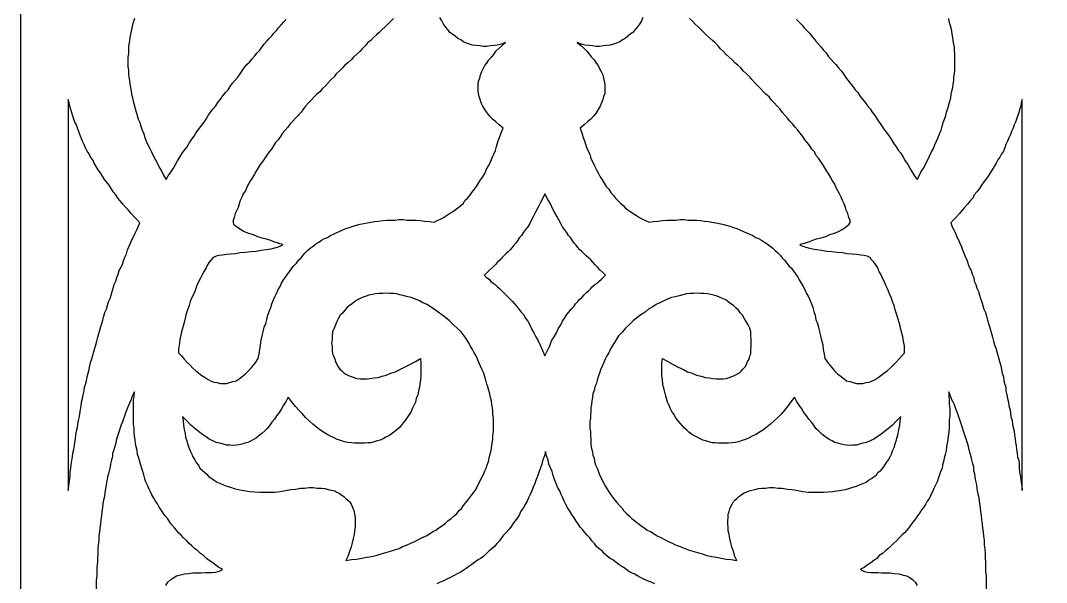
# Model space of a CAD drawing. Extents: x -535 to 535, y -535 to 535.
# Drawn here: x -440 to -332.5, y 1.8 to 60.7 of the extents above; entities that cross this region are included whole.
import ezdxf

# ---------------------------------------------------------------- set-up
doc = ezdxf.new("R2010")
doc.units = 0
doc.layers.add('LAYER_1', color=18, linetype='CONTINUOUS')
doc.layers.add('LAYER_2', color=150, linetype='CONTINUOUS')

msp = doc.modelspace()

# ---------------------------------------------------------------- linework, layer by layer
at = {"layer": 'LAYER_1'}
for points in [[(-428.05, 60.89), (-428.15, 60.55), (-428.26, 60.21), (-428.32, 59.91), (-428.42, 59.57), (-428.48, 59.23), (-428.53, 58.89), (-428.58, 58.54), (-428.64, 58.2), (-428.69, 57.86), (-428.69, 57.17), (-428.74, 56.83), (-428.74, 55.8), (-428.69, 55.46), (-428.69, 55.07), (-428.64, 54.73), (-428.58, 54.38), (-428.53, 53.99), (-428.48, 53.65), (-428.42, 53.26), (-428.37, 52.96), (-428.26, 52.57), (-428.21, 52.23), (-428.1, 51.84), (-427.99, 51.45), (-427.89, 51.05), (-427.78, 50.71), (-427.67, 50.32), (-427.51, 49.98), (-427.41, 49.59), (-427.25, 49.19), (-427.09, 48.8), (-426.98, 48.41), (-426.82, 48.02), (-426.66, 47.63), (-426.44, 47.24), (-426.28, 46.89), (-426.07, 46.45), (-425.86, 46.06), (-425.64, 45.67), (-425.43, 45.23), (-425.21, 44.84), (-425, 44.4), (-424.73, 44.01), (-424.52, 44.4), (-424.25, 44.79), (-423.98, 45.18), (-423.77, 45.57), (-423.56, 45.96), (-423.29, 46.36), (-423.07, 46.75), (-422.81, 47.09), (-422.54, 47.43), (-422.33, 47.82), (-422.06, 48.22), (-421.79, 48.56), (-421.58, 48.95), (-421.31, 49.29), (-421.04, 49.68), (-420.77, 50.03), (-420.56, 50.32), (-420.35, 50.71), (-420.08, 51.05), (-419.81, 51.4), (-419.54, 51.74), (-419.33, 52.08), (-419.06, 52.42), (-418.8, 52.77), (-418.53, 53.11), (-418.26, 53.4), (-418.05, 53.75), (-417.78, 54.09), (-417.51, 54.43), (-417.24, 54.73), (-416.98, 55.07), (-416.76, 55.41), (-416.55, 55.7), (-416.28, 56.05), (-416.01, 56.29), (-415.75, 56.63), (-415.48, 56.93), (-415.21, 57.27), (-414.94, 57.56), (-414.73, 57.86), (-414.46, 58.2), (-414.2, 58.49), (-413.93, 58.79), (-413.66, 59.08), (-413.45, 59.33), (-413.18, 59.62), (-412.97, 59.91), (-412.7, 60.21), (-412.43, 60.5), (-412.16, 60.79)], [(-400.93, 60.89), (-401.2, 60.6), (-401.52, 60.3), (-401.79, 60.01), (-402.11, 59.72), (-402.43, 59.42), (-402.7, 59.18), (-403.02, 58.89), (-403.29, 58.59), (-403.61, 58.35), (-403.87, 58.05), (-404.19, 57.71), (-404.46, 57.42), (-404.78, 57.12), (-405.1, 56.83), (-405.37, 56.54), (-405.69, 56.24), (-406.01, 56), (-406.28, 55.7), (-406.6, 55.36), (-406.92, 55.07), (-407.14, 54.77), (-407.46, 54.48), (-407.78, 54.14), (-408.05, 53.84), (-408.37, 53.55), (-408.63, 53.21), (-408.95, 52.96), (-409.22, 52.67), (-409.54, 52.33), (-409.81, 52.03), (-410.13, 51.69), (-410.34, 51.4), (-410.61, 51.05), (-410.88, 50.76), (-411.2, 50.42), (-411.47, 50.12), (-411.74, 49.83), (-412, 49.49), (-412.27, 49.19), (-412.54, 48.85), (-412.75, 48.51), (-413.02, 48.17), (-413.29, 47.87), (-413.5, 47.53), (-413.71, 47.19), (-413.93, 46.89), (-414.2, 46.55), (-414.41, 46.26), (-414.62, 45.92), (-414.89, 45.57), (-415.1, 45.23), (-415.32, 44.89), (-415.48, 44.55), (-415.69, 44.2), (-415.91, 43.91), (-416.07, 43.57), (-416.28, 43.22), (-416.44, 42.83), (-416.66, 42.49), (-416.82, 42.15), (-416.98, 41.8), (-417.08, 41.46), (-417.19, 41.07), (-417.35, 40.78), (-417.51, 40.43), (-417.62, 40.04), (-417.73, 39.7), (-417.73, 39.5), (-417.67, 39.31), (-417.46, 39.16), (-417.19, 38.97), (-416.92, 38.77), (-416.55, 38.57), (-416.12, 38.38), (-415.64, 38.23), (-415.16, 38.04), (-414.73, 37.89), (-414.25, 37.79), (-413.82, 37.64), (-413.5, 37.5), (-413.13, 37.4), (-412.86, 37.3), (-412.64, 37.25), (-412.54, 37.16), (-412.54, 37.11), (-412.75, 37.01), (-413.02, 36.91), (-413.39, 36.81), (-413.77, 36.71), (-414.25, 36.62), (-414.78, 36.57), (-415.32, 36.47), (-415.85, 36.42), (-416.44, 36.37), (-416.98, 36.32), (-417.46, 36.23), (-417.99, 36.18), (-418.42, 36.13), (-418.85, 36.08), (-419.22, 36.03), (-419.49, 35.98), (-419.7, 35.88), (-419.81, 35.83), (-420.03, 35.59), (-420.24, 35.34), (-420.4, 35.05), (-420.56, 34.76), (-420.77, 34.41), (-420.93, 34.07), (-421.15, 33.68), (-421.36, 33.29), (-421.52, 32.9), (-421.68, 32.46), (-421.84, 32.02), (-422.06, 31.63), (-422.22, 31.23), (-422.33, 30.79), (-422.49, 30.35), (-422.65, 29.91), (-422.75, 29.47), (-422.86, 29.03), (-422.97, 28.64), (-423.07, 28.3), (-423.18, 27.91), (-423.23, 27.56), (-423.29, 27.22), (-423.34, 26.88), (-423.39, 26.58), (-423.45, 26.29), (-423.45, 25.85), (-423.13, 25.51), (-422.86, 25.16), (-422.54, 24.82), (-422.22, 24.53), (-421.95, 24.23), (-421.63, 23.94), (-421.31, 23.7), (-420.99, 23.45), (-420.67, 23.26), (-420.35, 23.06), (-420.08, 22.91), (-419.76, 22.77), (-419.44, 22.72), (-419.06, 22.62), (-418.74, 22.62), (-418.42, 22.62), (-418.1, 22.72), (-417.73, 22.82), (-417.4, 22.91), (-417.08, 23.11), (-416.76, 23.35), (-416.44, 23.65), (-416.12, 23.94), (-415.75, 24.33), (-415.43, 24.77), (-415.1, 25.26), (-415, 25.7), (-414.94, 26.19), (-414.84, 26.68), (-414.78, 27.17), (-414.68, 27.61), (-414.57, 28.05), (-414.46, 28.54), (-414.3, 28.93), (-414.2, 29.32), (-414.09, 29.77), (-413.93, 30.16), (-413.77, 30.6), (-413.66, 30.99), (-413.5, 31.38), (-413.34, 31.72), (-413.18, 32.07), (-413.02, 32.46), (-412.81, 32.8), (-412.64, 33.14), (-412.43, 33.48), (-412.22, 33.78), (-412, 34.12), (-411.79, 34.41), (-411.58, 34.71), (-411.36, 34.95), (-411.09, 35.25), (-410.88, 35.54), (-410.61, 35.79), (-410.4, 36.08), (-410.18, 36.32), (-409.92, 36.57), (-409.65, 36.81), (-409.33, 37.01), (-409.06, 37.25), (-408.74, 37.45), (-408.47, 37.64), (-408.15, 37.84), (-407.83, 37.94), (-407.51, 38.13), (-407.19, 38.28), (-406.92, 38.43), (-406.6, 38.57), (-406.23, 38.72), (-405.91, 38.87), (-405.53, 38.97), (-405.16, 39.11), (-404.78, 39.21), (-404.41, 39.31), (-404.03, 39.41), (-403.66, 39.46), (-403.29, 39.55), (-402.91, 39.6), (-402.48, 39.65), (-402.05, 39.7), (-401.63, 39.75), (-401.2, 39.75), (-400.77, 39.75), (-400.34, 39.8), (-399.92, 39.8), (-399.49, 39.75), (-399.01, 39.75), (-398.58, 39.75), (-398.1, 39.7), (-397.62, 39.65), (-397.13, 39.6), (-396.65, 39.55), (-396.33, 39.7), (-396.01, 39.85), (-395.69, 40.04), (-395.37, 40.24), (-395.05, 40.43), (-394.73, 40.63), (-394.46, 40.83), (-394.19, 41.02), (-393.87, 41.27), (-393.6, 41.51), (-393.44, 41.8), (-393.18, 42.05), (-392.91, 42.34), (-392.7, 42.64), (-392.43, 42.98), (-392.21, 43.27), (-392, 43.62), (-391.79, 43.96), (-391.57, 44.3), (-391.36, 44.64), (-391.2, 45.03), (-390.98, 45.43), (-390.77, 45.82), (-390.61, 46.21), (-390.4, 46.65), (-390.24, 47.04), (-390.13, 47.48), (-389.97, 47.97), (-389.81, 48.41), (-389.65, 48.9), (-389.43, 49.39), (-389.86, 49.73), (-390.24, 50.08), (-390.56, 50.32), (-390.82, 50.66), (-391.09, 51.01), (-391.36, 51.35), (-391.57, 51.69), (-391.73, 52.03), (-391.84, 52.38), (-391.95, 52.72), (-392, 53.01), (-392.05, 53.31), (-392.05, 53.99), (-392, 54.33), (-391.89, 54.63), (-391.79, 54.97), (-391.68, 55.31), (-391.52, 55.61), (-391.36, 55.95), (-391.14, 56.19), (-390.93, 56.54), (-390.66, 56.83), (-390.4, 57.12), (-390.18, 57.47), (-389.86, 57.76), (-389.54, 58.05), (-389.17, 58.35), (-389.59, 58.2), (-390.02, 58.1), (-390.34, 58.05), (-390.77, 58), (-391.14, 57.96), (-391.52, 57.96), (-391.89, 58), (-392.27, 58.05), (-392.64, 58.1), (-392.96, 58.2), (-393.28, 58.3), (-393.6, 58.44), (-393.87, 58.64), (-394.19, 58.79), (-394.46, 59.03), (-394.73, 59.23), (-395, 59.42), (-395.21, 59.72), (-395.48, 60.01), (-395.69, 60.3), (-395.85, 60.65), (-396.06, 60.99)], [(-374.78, 60.99), (-374.94, 60.65), (-375.15, 60.3), (-375.37, 60.01), (-375.58, 59.72), (-375.85, 59.42), (-376.12, 59.23), (-376.38, 59.03), (-376.65, 58.79), (-376.92, 58.64), (-377.19, 58.44), (-377.56, 58.3), (-377.88, 58.2), (-378.2, 58.1), (-378.58, 58.05), (-378.95, 58), (-379.32, 57.96), (-379.7, 57.96), (-380.07, 58), (-380.39, 58.05), (-380.82, 58.1), (-381.25, 58.2), (-381.68, 58.35), (-381.3, 58.05), (-380.98, 57.76), (-380.66, 57.47), (-380.39, 57.12), (-380.18, 56.83), (-379.91, 56.54), (-379.7, 56.19), (-379.48, 55.95), (-379.32, 55.61), (-379.16, 55.31), (-379, 54.97), (-378.9, 54.63), (-378.84, 54.33), (-378.79, 53.99), (-378.79, 53.01), (-378.9, 52.72), (-379, 52.38), (-379.11, 52.03), (-379.27, 51.69), (-379.48, 51.35), (-379.7, 51.01), (-379.97, 50.66), (-380.23, 50.32), (-380.55, 50.08), (-380.93, 49.73), (-381.36, 49.39), (-381.2, 48.9), (-381.04, 48.41), (-380.88, 47.97), (-380.72, 47.48), (-380.55, 47.04), (-380.34, 46.65), (-380.23, 46.21), (-380.02, 45.82), (-379.86, 45.43), (-379.65, 45.03), (-379.43, 44.64), (-379.27, 44.3), (-379.06, 43.96), (-378.84, 43.62), (-378.63, 43.27), (-378.36, 42.98), (-378.15, 42.64), (-377.88, 42.34), (-377.67, 42.05), (-377.4, 41.8), (-377.13, 41.51), (-376.86, 41.27), (-376.65, 41.02), (-376.38, 40.83), (-376.06, 40.63), (-375.79, 40.43), (-375.47, 40.24), (-375.15, 40.04), (-374.83, 39.85), (-374.51, 39.7), (-374.14, 39.55), (-373.66, 39.6), (-373.23, 39.65), (-372.75, 39.7), (-372.26, 39.75), (-371.78, 39.75), (-371.36, 39.75), (-370.87, 39.8), (-370.45, 39.8), (-370.07, 39.75), (-369.59, 39.75), (-369.16, 39.75), (-368.73, 39.7), (-368.36, 39.65), (-367.93, 39.6), (-367.56, 39.55), (-367.13, 39.46), (-366.81, 39.41), (-366.43, 39.31), (-366.06, 39.21), (-365.69, 39.11), (-365.31, 38.97), (-364.94, 38.87), (-364.62, 38.72), (-364.24, 38.57), (-363.92, 38.43), (-363.6, 38.28), (-363.28, 38.13), (-362.96, 37.94), (-362.69, 37.84), (-362.37, 37.64), (-362.05, 37.45), (-361.78, 37.25), (-361.46, 37.01), (-361.19, 36.81), (-360.93, 36.57), (-360.66, 36.32), (-360.39, 36.08), (-360.18, 35.79), (-359.96, 35.54), (-359.7, 35.25), (-359.48, 34.95), (-359.21, 34.71), (-359, 34.41), (-358.79, 34.12), (-358.57, 33.78), (-358.41, 33.48), (-358.2, 33.14), (-357.98, 32.8), (-357.82, 32.46), (-357.66, 32.07), (-357.45, 31.72), (-357.29, 31.38), (-357.13, 30.99), (-356.97, 30.6), (-356.86, 30.16), (-356.75, 29.77), (-356.65, 29.32), (-356.49, 28.93), (-356.38, 28.54), (-356.27, 28.05), (-356.17, 27.61), (-356.06, 27.17), (-355.95, 26.68), (-355.9, 26.19), (-355.79, 25.7), (-355.74, 25.26), (-355.36, 24.77), (-355.04, 24.33), (-354.72, 23.94), (-354.4, 23.65), (-354.03, 23.35), (-353.71, 23.11), (-353.44, 22.91), (-353.06, 22.82), (-352.74, 22.72), (-352.42, 22.62), (-352.05, 22.62), (-351.73, 22.62), (-351.41, 22.72), (-351.09, 22.77), (-350.76, 22.91), (-350.44, 23.06), (-350.12, 23.26), (-349.86, 23.45), (-349.53, 23.7), (-349.21, 23.94), (-348.89, 24.23), (-348.57, 24.53), (-348.3, 24.82), (-347.98, 25.16), (-347.66, 25.51), (-347.39, 25.85), (-347.39, 26.58), (-347.45, 26.88), (-347.5, 27.22), (-347.56, 27.56), (-347.66, 27.91), (-347.77, 28.3), (-347.82, 28.64), (-347.93, 29.03), (-348.09, 29.47), (-348.2, 29.91), (-348.36, 30.35), (-348.46, 30.79), (-348.62, 31.23), (-348.79, 31.63), (-348.95, 32.02), (-349.11, 32.46), (-349.32, 32.9), (-349.48, 33.29), (-349.69, 33.68), (-349.86, 34.07), (-350.07, 34.41), (-350.18, 34.76), (-350.39, 35.05), (-350.6, 35.34), (-350.82, 35.59), (-350.98, 35.83), (-351.09, 35.88), (-351.3, 35.98), (-351.62, 36.03), (-351.94, 36.08), (-352.37, 36.13), (-352.85, 36.18), (-353.38, 36.23), (-353.87, 36.32), (-354.4, 36.37), (-354.99, 36.42), (-355.52, 36.47), (-356.06, 36.57), (-356.59, 36.62), (-357.02, 36.71), (-357.45, 36.81), (-357.77, 36.91), (-358.09, 37.01), (-358.31, 37.11), (-358.31, 37.16), (-358.2, 37.25), (-357.98, 37.3), (-357.66, 37.4), (-357.34, 37.5), (-356.97, 37.64), (-356.59, 37.79), (-356.11, 37.89), (-355.63, 38.04), (-355.2, 38.23), (-354.72, 38.38), (-354.29, 38.57), (-353.92, 38.77), (-353.6, 38.97), (-353.38, 39.16), (-353.17, 39.31), (-353.06, 39.5), (-353.06, 39.7), (-353.22, 40.04), (-353.33, 40.43), (-353.49, 40.78), (-353.55, 41.07), (-353.71, 41.46), (-353.87, 41.8), (-354.03, 42.15), (-354.19, 42.49), (-354.35, 42.83), (-354.56, 43.22), (-354.72, 43.57), (-354.94, 43.91), (-355.1, 44.2), (-355.31, 44.55), (-355.52, 44.89), (-355.74, 45.23), (-355.95, 45.57), (-356.17, 45.92), (-356.38, 46.26), (-356.65, 46.55), (-356.81, 46.89), (-357.08, 47.19), (-357.29, 47.53), (-357.56, 47.87), (-357.82, 48.17), (-358.04, 48.51), (-358.31, 48.85), (-358.57, 49.19), (-358.84, 49.49), (-359.11, 49.83), (-359.38, 50.12), (-359.64, 50.42), (-359.91, 50.76), (-360.18, 51.05), (-360.44, 51.4), (-360.71, 51.69), (-361.03, 52.03), (-361.3, 52.33), (-361.57, 52.67), (-361.89, 52.96), (-362.16, 53.21), (-362.48, 53.55), (-362.74, 53.84), (-363.07, 54.14), (-363.39, 54.48), (-363.6, 54.77), (-363.92, 55.07), (-364.24, 55.36), (-364.51, 55.7), (-364.83, 56), (-365.15, 56.24), (-365.42, 56.54), (-365.74, 56.83), (-366.06, 57.12), (-366.33, 57.42), (-366.65, 57.71), (-366.92, 58.05), (-367.24, 58.35), (-367.5, 58.59), (-367.83, 58.89), (-368.15, 59.18), (-368.41, 59.42), (-368.73, 59.72), (-369, 60.01), (-369.32, 60.3), (-369.59, 60.6), (-369.91, 60.89)], [(-358.68, 60.79), (-358.41, 60.5), (-358.14, 60.21), (-357.88, 59.91), (-357.61, 59.62), (-357.34, 59.33), (-357.13, 59.08), (-356.86, 58.79), (-356.65, 58.49), (-356.38, 58.2), (-356.11, 57.86), (-355.85, 57.56), (-355.58, 57.27), (-355.36, 56.93), (-355.1, 56.63), (-354.83, 56.29), (-354.56, 56.05), (-354.29, 55.7), (-354.03, 55.41), (-353.76, 55.07), (-353.55, 54.73), (-353.33, 54.43), (-353.06, 54.09), (-352.8, 53.75), (-352.53, 53.4), (-352.26, 53.11), (-352.05, 52.77), (-351.78, 52.42), (-351.51, 52.08), (-351.25, 51.74), (-350.98, 51.4), (-350.76, 51.05), (-350.5, 50.71), (-350.23, 50.32), (-350.02, 50.03), (-349.8, 49.68), (-349.53, 49.29), (-349.27, 48.95), (-349, 48.56), (-348.79, 48.22), (-348.52, 47.82), (-348.25, 47.43), (-348.04, 47.09), (-347.77, 46.75), (-347.5, 46.36), (-347.29, 45.96), (-347.02, 45.57), (-346.81, 45.18), (-346.59, 44.79), (-346.33, 44.4), (-346.06, 44.01), (-345.84, 44.4), (-345.63, 44.84), (-345.36, 45.23), (-345.15, 45.67), (-344.93, 46.06), (-344.77, 46.45), (-344.56, 46.89), (-344.35, 47.24), (-344.19, 47.63), (-344.03, 48.02), (-343.86, 48.41), (-343.7, 48.8), (-343.54, 49.19), (-343.44, 49.59), (-343.33, 49.98), (-343.17, 50.32), (-343.06, 50.71), (-342.96, 51.05), (-342.85, 51.45), (-342.74, 51.84), (-342.63, 52.23), (-342.53, 52.57), (-342.47, 52.96), (-342.42, 53.26), (-342.31, 53.65), (-342.26, 53.99), (-342.21, 54.38), (-342.21, 54.73), (-342.15, 55.07), (-342.1, 55.46), (-342.1, 57.17), (-342.15, 57.51), (-342.15, 57.86), (-342.21, 58.2), (-342.26, 58.54), (-342.31, 58.89), (-342.37, 59.23), (-342.42, 59.57), (-342.47, 59.91), (-342.58, 60.21), (-342.69, 60.55), (-342.74, 60.89)], [(-424.79, 1.44), (-424.57, 1.79), (-424.25, 2.08), (-423.93, 2.28), (-423.66, 2.47), (-423.23, 2.57), (-422.81, 2.67), (-422.38, 2.72), (-421.95, 2.77), (-421.47, 2.77), (-421.04, 2.77), (-420.61, 2.82), (-420.29, 2.82), (-419.92, 2.82), (-419.54, 2.86), (-419.28, 2.91), (-419.01, 3.01), (-418.85, 3.16), (-419.22, 3.35), (-419.54, 3.6), (-419.86, 3.84), (-420.24, 4.09), (-420.51, 4.28), (-420.83, 4.58), (-421.15, 4.82), (-421.42, 5.07), (-421.74, 5.31), (-422.06, 5.6), (-422.33, 5.85), (-422.59, 6.14), (-422.91, 6.44), (-423.18, 6.73), (-423.45, 6.98), (-423.66, 7.27), (-423.88, 7.51), (-424.14, 7.81), (-424.36, 8.1), (-424.57, 8.44), (-424.84, 8.74), (-425.05, 9.03), (-425.27, 9.37), (-425.48, 9.67), (-425.64, 10.01), (-425.86, 10.3), (-426.02, 10.6), (-426.23, 10.94), (-426.39, 11.28), (-426.55, 11.62), (-426.71, 11.97), (-426.87, 12.31), (-426.98, 12.65), (-427.09, 13.04), (-427.19, 13.39), (-427.3, 13.73), (-427.41, 14.07), (-427.51, 14.46), (-427.62, 14.81), (-427.73, 15.2), (-427.78, 15.59), (-427.89, 15.98), (-427.94, 16.37), (-427.99, 16.71), (-428.05, 17.11), (-428.1, 17.55), (-428.1, 17.94), (-428.15, 18.38), (-428.15, 20.87), (-428.1, 21.31), (-428.05, 21.76), (-428.21, 21.51), (-428.32, 21.22), (-428.42, 20.92), (-428.53, 20.68), (-428.64, 20.38), (-428.8, 20.09), (-428.9, 19.8), (-429.01, 19.55), (-429.12, 19.21), (-429.22, 18.92), (-429.33, 18.62), (-429.44, 18.28), (-429.55, 17.99), (-429.65, 17.64), (-429.76, 17.3), (-429.87, 17.01), (-429.97, 16.67), (-430.03, 16.37), (-430.13, 16.03), (-430.24, 15.69), (-430.35, 15.3), (-430.35, 14.95), (-430.45, 14.61), (-430.56, 14.22), (-430.62, 13.88), (-430.72, 13.48), (-430.78, 13.14), (-430.88, 12.8), (-430.94, 12.41), (-431.04, 12.02), (-431.1, 11.62), (-431.15, 11.18), (-431.2, 10.79), (-431.31, 10.4), (-431.36, 10.01), (-431.42, 9.62), (-431.47, 9.18), (-431.52, 8.79), (-431.58, 8.35), (-431.63, 7.9), (-431.68, 7.46), (-431.74, 7.07), (-431.79, 6.63), (-431.79, 6.19), (-431.85, 5.7), (-431.9, 5.26), (-431.9, 4.77), (-431.95, 4.33), (-431.95, 3.89), (-432.01, 3.4), (-432.01, 2.47), (-432.06, 1.98), (-432.06, -1.98)], [(-338.78, 1), (-338.78, 2.47), (-338.84, 2.96), (-338.84, 3.89), (-338.89, 4.33), (-338.89, 4.77), (-338.94, 5.26), (-339, 5.7), (-339, 6.19), (-339.05, 6.63), (-339.1, 7.07), (-339.16, 7.46), (-339.21, 7.9), (-339.27, 8.35), (-339.32, 8.79), (-339.37, 9.18), (-339.43, 9.62), (-339.48, 10.01), (-339.53, 10.4), (-339.59, 10.79), (-339.69, 11.18), (-339.75, 11.62), (-339.8, 12.02), (-339.91, 12.41), (-339.96, 12.8), (-340.01, 13.14), (-340.12, 13.48), (-340.12, 13.88), (-340.23, 14.22), (-340.33, 14.61), (-340.39, 14.95), (-340.5, 15.3), (-340.6, 15.69), (-340.66, 16.03), (-340.76, 16.37), (-340.87, 16.67), (-340.98, 17.01), (-341.08, 17.3), (-341.19, 17.64), (-341.3, 17.99), (-341.4, 18.28), (-341.51, 18.62), (-341.62, 18.92), (-341.73, 19.21), (-341.83, 19.55), (-341.94, 19.8), (-342.05, 20.09), (-342.15, 20.38), (-342.26, 20.68), (-342.42, 20.92), (-342.53, 21.22), (-342.63, 21.51), (-342.74, 21.76), (-342.74, 21.31), (-342.69, 20.87), (-342.69, 20.43), (-342.63, 19.99), (-342.63, 19.21), (-342.69, 18.77), (-342.69, 17.94), (-342.74, 17.55), (-342.8, 17.11), (-342.85, 16.71), (-342.9, 16.37), (-342.96, 15.98), (-343.01, 15.59), (-343.12, 15.2), (-343.22, 14.81), (-343.28, 14.46), (-343.38, 14.07), (-343.44, 13.73), (-343.6, 13.39), (-343.7, 13.04), (-343.86, 12.65), (-343.97, 12.31), (-344.13, 11.97), (-344.29, 11.62), (-344.45, 11.28), (-344.61, 10.94), (-344.77, 10.6), (-344.99, 10.3), (-345.15, 10.01), (-345.36, 9.67), (-345.58, 9.37), (-345.79, 9.03), (-346, 8.74), (-346.22, 8.44), (-346.49, 8.1), (-346.7, 7.81), (-346.91, 7.51), (-347.13, 7.27), (-347.39, 6.98), (-347.66, 6.73), (-347.93, 6.44), (-348.2, 6.14), (-348.52, 5.85), (-348.79, 5.6), (-349.11, 5.31), (-349.37, 5.07), (-349.69, 4.82), (-350.02, 4.58), (-350.28, 4.28), (-350.6, 4.09), (-350.92, 3.84), (-351.3, 3.6), (-351.62, 3.35), (-351.99, 3.16), (-351.78, 3.01), (-351.57, 2.91), (-351.25, 2.86), (-350.92, 2.82), (-350.55, 2.82), (-350.18, 2.82), (-349.8, 2.77), (-349.32, 2.77), (-348.89, 2.77), (-348.46, 2.72), (-347.98, 2.67), (-347.61, 2.57), (-347.18, 2.47), (-346.81, 2.28), (-346.54, 2.08), (-346.27, 1.79), (-346.06, 1.44)], [(-373.55, 1.64), (-373.93, 1.79), (-374.3, 1.93), (-374.68, 2.13), (-375.05, 2.28), (-375.37, 2.47), (-375.69, 2.67), (-376.07, 2.81), (-376.39, 3.01), (-376.66, 3.25), (-376.98, 3.45), (-377.3, 3.65), (-377.62, 3.89), (-377.94, 4.14), (-378.21, 4.28), (-378.53, 4.53), (-378.8, 4.77), (-379.06, 5.07), (-379.38, 5.31), (-379.65, 5.55), (-379.87, 5.85), (-380.13, 6.14), (-380.35, 6.44), (-380.61, 6.73), (-380.88, 7.02), (-381.1, 7.32), (-381.36, 7.56), (-381.58, 7.9), (-381.79, 8.2), (-382, 8.54), (-382.22, 8.88), (-382.43, 9.23), (-382.65, 9.57), (-382.86, 9.96), (-383.02, 10.3), (-383.18, 10.64), (-383.34, 10.99), (-383.5, 11.38), (-383.72, 11.77), (-383.88, 12.16), (-384.04, 12.55), (-384.2, 12.99), (-384.3, 13.39), (-384.47, 13.78), (-384.63, 14.17), (-384.73, 14.61), (-384.89, 15.05), (-385, 15.49), (-385.11, 15.05), (-385.27, 14.61), (-385.37, 14.17), (-385.53, 13.78), (-385.64, 13.39), (-385.8, 12.99), (-385.96, 12.55), (-386.12, 12.16), (-386.28, 11.77), (-386.44, 11.38), (-386.6, 10.99), (-386.76, 10.64), (-386.93, 10.3), (-387.14, 9.96), (-387.35, 9.57), (-387.57, 9.23), (-387.73, 8.88), (-387.94, 8.54), (-388.21, 8.2), (-388.42, 7.9), (-388.64, 7.56), (-388.85, 7.32), (-389.12, 7.02), (-389.39, 6.73), (-389.6, 6.44), (-389.81, 6.14), (-390.08, 5.85), (-390.35, 5.55), (-390.62, 5.31), (-390.88, 5.07), (-391.2, 4.77), (-391.47, 4.53), (-391.79, 4.28), (-392.06, 4.14), (-392.38, 3.89), (-392.7, 3.65), (-393.02, 3.45), (-393.29, 3.25), (-393.61, 3.01), (-393.93, 2.81), (-394.25, 2.67), (-394.63, 2.47), (-394.95, 2.28), (-395.32, 2.13), (-395.64, 1.93), (-396.02, 1.79), (-396.39, 1.64)]]:
    msp.add_lwpolyline(points, dxfattribs=at)
for points in [[(-434.95, 11.85), (-434.89, 12.24), (-434.84, 12.64), (-434.79, 13.03), (-434.79, 13.37), (-434.73, 13.76), (-434.68, 14.15), (-434.63, 14.54), (-434.57, 14.94), (-434.52, 15.33), (-434.41, 15.72), (-434.36, 16.11), (-434.31, 16.45), (-434.25, 16.84), (-434.2, 17.24), (-434.15, 17.63), (-434.04, 18.02), (-433.98, 18.36), (-433.93, 18.75), (-433.82, 19.15), (-433.77, 19.49), (-433.72, 19.88), (-433.66, 20.27), (-433.61, 20.66), (-433.5, 21.05), (-433.45, 21.45), (-433.34, 21.84), (-433.29, 22.23), (-433.18, 22.52), (-433.08, 22.91), (-433.02, 23.31), (-432.91, 23.7), (-432.81, 24.09), (-432.75, 24.48), (-432.65, 24.82), (-432.54, 25.21), (-432.43, 25.61), (-432.33, 25.95), (-432.22, 26.34), (-432.11, 26.68), (-432.01, 27.07), (-431.9, 27.47), (-431.79, 27.86), (-431.68, 28.2), (-431.58, 28.59), (-431.47, 28.93), (-431.36, 29.28), (-431.26, 29.67), (-431.15, 30.06), (-430.99, 30.4), (-430.88, 30.79), (-430.78, 31.18), (-430.62, 31.53), (-430.51, 31.87), (-430.4, 32.26), (-430.29, 32.6), (-430.19, 33), (-430.03, 33.34), (-429.92, 33.73), (-429.76, 34.07), (-429.65, 34.46), (-429.49, 34.76), (-429.33, 35.15), (-429.22, 35.49), (-429.06, 35.88), (-428.9, 36.23), (-428.8, 36.62), (-428.64, 36.96), (-428.48, 37.35), (-428.32, 37.69), (-428.15, 37.99), (-427.99, 38.38), (-427.83, 38.72), (-427.67, 39.06), (-427.51, 39.46), (-427.83, 39.8), (-428.1, 40.09), (-428.42, 40.43), (-428.69, 40.78), (-428.96, 41.07), (-429.28, 41.41), (-429.55, 41.76), (-429.81, 42.05), (-430.03, 42.39), (-430.29, 42.73), (-430.51, 43.08), (-430.72, 43.42), (-430.99, 43.76), (-431.2, 44.01), (-431.42, 44.35), (-431.63, 44.69), (-431.85, 45.03), (-432.06, 45.38), (-432.27, 45.72), (-432.43, 46.06), (-432.65, 46.36), (-432.81, 46.7), (-433.02, 46.99), (-433.18, 47.34), (-433.34, 47.68), (-433.5, 48.02), (-433.66, 48.36), (-433.77, 48.71), (-433.88, 49.05), (-434.04, 49.39), (-434.15, 49.73), (-434.31, 50.03), (-434.41, 50.32), (-434.52, 50.66), (-434.63, 51.01), (-434.73, 51.35), (-434.84, 51.69), (-434.89, 52.03), (-435, 52.38), (-435, 11.41)], [(-342.37, 39.06), (-342.21, 38.72), (-342.05, 38.38), (-341.89, 37.99), (-341.73, 37.69), (-341.57, 37.35), (-341.4, 36.96), (-341.3, 36.62), (-341.14, 36.23), (-340.98, 35.88), (-340.82, 35.49), (-340.71, 35.15), (-340.55, 34.76), (-340.39, 34.46), (-340.28, 34.07), (-340.12, 33.73), (-340.07, 33.34), (-339.91, 33), (-339.8, 32.6), (-339.64, 32.26), (-339.53, 31.87), (-339.43, 31.53), (-339.27, 31.18), (-339.16, 30.79), (-339.05, 30.4), (-338.89, 30.06), (-338.78, 29.67), (-338.68, 29.28), (-338.57, 28.93), (-338.46, 28.59), (-338.36, 28.2), (-338.25, 27.86), (-338.14, 27.47), (-338.04, 27.07), (-337.93, 26.68), (-337.82, 26.34), (-337.71, 25.95), (-337.61, 25.61), (-337.5, 25.21), (-337.39, 24.82), (-337.29, 24.48), (-337.23, 24.09), (-337.13, 23.7), (-337.02, 23.31), (-336.97, 22.91), (-336.86, 22.52), (-336.75, 22.23), (-336.75, 21.84), (-336.64, 21.45), (-336.59, 21.05), (-336.48, 20.66), (-336.43, 20.27), (-336.32, 19.88), (-336.27, 19.49), (-336.22, 19.15), (-336.11, 18.75), (-336.06, 18.36), (-336, 18.02), (-335.9, 17.63), (-335.84, 17.24), (-335.79, 16.84), (-335.74, 16.45), (-335.68, 16.11), (-335.63, 15.72), (-335.57, 15.33), (-335.52, 14.94), (-335.41, 14.54), (-335.36, 14.15), (-335.36, 13.76), (-335.31, 13.37), (-335.25, 13.03), (-335.2, 12.64), (-335.15, 12.24), (-335.09, 11.85), (-335.04, 11.42), (-335.04, 52.38), (-335.15, 52.03), (-335.2, 51.69), (-335.31, 51.35), (-335.41, 51.01), (-335.52, 50.66), (-335.63, 50.32), (-335.74, 50.03), (-335.9, 49.73), (-336, 49.39), (-336.16, 49.05), (-336.27, 48.71), (-336.43, 48.36), (-336.59, 48.02), (-336.75, 47.68), (-336.86, 47.34), (-337.02, 46.99), (-337.23, 46.7), (-337.39, 46.36), (-337.61, 46.06), (-337.77, 45.72), (-337.98, 45.38), (-338.2, 45.03), (-338.41, 44.69), (-338.62, 44.35), (-338.84, 44.01), (-339.05, 43.76), (-339.32, 43.42), (-339.53, 43.08), (-339.8, 42.73), (-340.07, 42.39), (-340.23, 42.05), (-340.5, 41.76), (-340.76, 41.41), (-341.08, 41.07), (-341.35, 40.78), (-341.62, 40.43), (-341.94, 40.09), (-342.21, 39.8), (-342.53, 39.46)], [(-391.16, 33.75), (-390.91, 33.56), (-390.71, 33.33), (-390.46, 33.14), (-390.26, 33), (-390.01, 32.77), (-389.81, 32.58), (-389.56, 32.35), (-389.41, 32.16), (-389.16, 31.93), (-388.91, 31.69), (-388.71, 31.46), (-388.45, 31.22), (-388.25, 30.99), (-388, 30.71), (-387.8, 30.43), (-387.55, 30.1), (-387.3, 29.87), (-387.1, 29.49), (-386.85, 29.17), (-386.65, 28.79), (-386.45, 28.37), (-386.2, 27.95), (-386, 27.53), (-385.75, 27.11), (-385.5, 26.59), (-385.3, 26.08), (-385.05, 25.52), (-384.8, 26.08), (-384.55, 26.59), (-384.35, 27.11), (-384.1, 27.53), (-383.85, 27.95), (-383.65, 28.37), (-383.4, 28.79), (-383.2, 29.17), (-383, 29.49), (-382.75, 29.87), (-382.55, 30.1), (-382.29, 30.43), (-382.04, 30.71), (-381.84, 30.99), (-381.59, 31.22), (-381.39, 31.46), (-381.14, 31.69), (-380.94, 31.93), (-380.69, 32.16), (-380.49, 32.35), (-380.24, 32.58), (-380.09, 32.77), (-379.84, 33), (-379.59, 33.14), (-379.39, 33.33), (-379.14, 33.56), (-378.94, 33.75), (-378.69, 33.99), (-378.99, 34.27), (-379.29, 34.55), (-379.54, 34.83), (-379.79, 35.06), (-380.04, 35.34), (-380.24, 35.58), (-380.49, 35.81), (-380.74, 36), (-380.94, 36.23), (-381.14, 36.42), (-381.39, 36.65), (-381.59, 36.89), (-381.79, 37.12), (-381.99, 37.35), (-382.19, 37.64), (-382.39, 37.92), (-382.6, 38.15), (-382.8, 38.48), (-383, 38.76), (-383.2, 39.04), (-383.4, 39.41), (-383.6, 39.79), (-383.8, 40.16), (-384.05, 40.58), (-384.3, 41.05), (-384.5, 41.52), (-384.8, 41.99), (-385.05, 42.5), (-385.3, 41.99), (-385.55, 41.52), (-385.8, 41.05), (-386.05, 40.58), (-386.25, 40.16), (-386.45, 39.79), (-386.65, 39.41), (-386.85, 39.04), (-387.1, 38.76), (-387.3, 38.48), (-387.5, 38.15), (-387.7, 37.92), (-387.9, 37.64), (-388.1, 37.35), (-388.3, 37.12), (-388.5, 36.89), (-388.71, 36.65), (-388.91, 36.42), (-389.16, 36.23), (-389.36, 36), (-389.56, 35.81), (-389.76, 35.58), (-390.01, 35.34), (-390.26, 35.06), (-390.51, 34.83), (-390.81, 34.55), (-391.11, 34.27), (-391.41, 33.99)], [(-422.97, 18.7), (-422.91, 18.26), (-422.86, 17.82), (-422.75, 17.38), (-422.7, 16.99), (-422.59, 16.6), (-422.49, 16.31), (-422.38, 15.92), (-422.22, 15.57), (-422.06, 15.23), (-421.95, 14.94), (-421.74, 14.64), (-421.58, 14.35), (-421.36, 14.06), (-421.2, 13.76), (-420.93, 13.52), (-420.72, 13.32), (-420.45, 13.08), (-420.29, 12.88), (-419.97, 12.68), (-419.7, 12.49), (-419.38, 12.29), (-419.06, 12.15), (-418.74, 12), (-418.37, 11.85), (-417.99, 11.76), (-417.62, 11.61), (-417.19, 11.51), (-416.82, 11.46), (-416.39, 11.36), (-415.96, 11.31), (-415.48, 11.27), (-414.94, 11.22), (-414.41, 11.22), (-413.87, 11.22), (-413.39, 11.22), (-412.81, 11.31), (-412.22, 11.41), (-411.68, 11.51), (-411.15, 11.56), (-410.67, 11.66), (-410.24, 11.66), (-409.76, 11.71), (-409.33, 11.71), (-408.9, 11.66), (-408.47, 11.66), (-408.1, 11.61), (-407.78, 11.51), (-407.4, 11.46), (-407.08, 11.36), (-406.87, 11.22), (-406.6, 11.12), (-406.33, 10.92), (-406.12, 10.78), (-405.91, 10.58), (-405.69, 10.38), (-405.53, 10.24), (-405.37, 9.99), (-405.26, 9.75), (-405.16, 9.5), (-405.05, 9.21), (-405, 8.92), (-404.94, 8.57), (-404.94, 7.55), (-405, 7.2), (-405.05, 6.81), (-405.16, 6.37), (-405.26, 5.93), (-405.37, 5.49), (-405.53, 5), (-405.69, 4.51), (-405.91, 4.07), (-405.32, 4.17), (-404.78, 4.22), (-404.25, 4.32), (-403.71, 4.41), (-403.23, 4.51), (-402.75, 4.61), (-402.22, 4.76), (-401.73, 4.9), (-401.25, 5.05), (-400.82, 5.2), (-400.34, 5.34), (-399.97, 5.54), (-399.54, 5.69), (-399.11, 5.88), (-398.69, 6.08), (-398.31, 6.27), (-397.88, 6.47), (-397.51, 6.67), (-397.13, 6.86), (-396.81, 7.11), (-396.49, 7.25), (-396.17, 7.5), (-395.8, 7.74), (-395.48, 7.99), (-395.21, 8.23), (-394.89, 8.48), (-394.57, 8.77), (-394.3, 9.01), (-394.03, 9.31), (-393.76, 9.55), (-393.6, 9.85), (-393.34, 10.14), (-393.12, 10.38), (-392.91, 10.68), (-392.7, 10.97), (-392.48, 11.27), (-392.27, 11.56), (-392.11, 11.9), (-391.95, 12.2), (-391.79, 12.54), (-391.63, 12.83), (-391.47, 13.17), (-391.36, 13.47), (-391.2, 13.76), (-391.09, 14.1), (-390.98, 14.45), (-390.88, 14.79), (-390.82, 15.13), (-390.72, 15.47), (-390.66, 15.82), (-390.61, 16.21), (-390.56, 16.5), (-390.5, 16.84), (-390.5, 17.19), (-390.45, 17.58), (-390.45, 19), (-390.5, 19.39), (-390.5, 19.68), (-390.56, 20.07), (-390.61, 20.42), (-390.66, 20.81), (-390.77, 21.15), (-390.82, 21.54), (-390.93, 21.89), (-391.04, 22.28), (-391.14, 22.57), (-391.25, 22.96), (-391.36, 23.31), (-391.47, 23.7), (-391.63, 24.04), (-391.79, 24.43), (-391.95, 24.77), (-392.11, 25.16), (-392.27, 25.51), (-392.48, 25.85), (-392.64, 26.19), (-392.86, 26.54), (-393.07, 26.93), (-393.28, 27.27), (-393.5, 27.61), (-393.82, 28.05), (-394.25, 28.44), (-394.62, 28.79), (-395.05, 29.18), (-395.42, 29.52), (-395.85, 29.81), (-396.23, 30.11), (-396.65, 30.4), (-397.03, 30.65), (-397.4, 30.89), (-397.83, 31.09), (-398.2, 31.28), (-398.63, 31.48), (-399.06, 31.63), (-399.43, 31.72), (-399.81, 31.82), (-400.24, 31.92), (-400.56, 32.02), (-400.93, 32.07), (-401.31, 32.07), (-401.68, 32.11), (-402.05, 32.07), (-402.43, 32.07), (-402.8, 32.02), (-403.12, 31.97), (-403.5, 31.87), (-403.77, 31.77), (-404.09, 31.67), (-404.41, 31.53), (-404.68, 31.38), (-405, 31.18), (-405.26, 30.99), (-405.53, 30.79), (-405.8, 30.55), (-406.01, 30.3), (-406.28, 30.01), (-406.49, 29.77), (-406.71, 29.42), (-406.87, 29.13), (-406.98, 28.79), (-407.14, 28.44), (-407.3, 28.05), (-407.35, 27.66), (-407.35, 27.22), (-407.4, 26.83), (-407.35, 26.49), (-407.35, 26.09), (-407.3, 25.75), (-407.19, 25.51), (-407.08, 25.16), (-406.98, 24.92), (-406.87, 24.63), (-406.71, 24.38), (-406.55, 24.14), (-406.33, 23.94), (-406.12, 23.75), (-405.91, 23.6), (-405.64, 23.45), (-405.37, 23.35), (-405.05, 23.26), (-404.78, 23.16), (-404.41, 23.11), (-404.09, 23.11), (-403.71, 23.11), (-403.39, 23.16), (-402.96, 23.21), (-402.54, 23.26), (-402.11, 23.4), (-401.68, 23.5), (-401.2, 23.7), (-400.72, 23.84), (-400.24, 24.09), (-399.76, 24.33), (-399.22, 24.63), (-398.63, 24.92), (-398.1, 25.26), (-398.04, 24.77), (-398.04, 23.45), (-398.1, 23.01), (-398.15, 22.57), (-398.2, 22.23), (-398.31, 21.84), (-398.36, 21.45), (-398.53, 21.05), (-398.63, 20.66), (-398.79, 20.32), (-398.95, 19.98), (-399.11, 19.63), (-399.27, 19.39), (-399.49, 19.05), (-399.7, 18.75), (-399.92, 18.51), (-400.13, 18.22), (-400.34, 17.97), (-400.61, 17.73), (-400.88, 17.53), (-401.15, 17.33), (-401.41, 17.14), (-401.73, 16.99), (-402, 16.84), (-402.32, 16.7), (-402.64, 16.6), (-402.96, 16.5), (-403.29, 16.4), (-403.61, 16.4), (-403.93, 16.36), (-404.25, 16.36), (-404.62, 16.36), (-405, 16.36), (-405.32, 16.4), (-405.69, 16.45), (-406.07, 16.5), (-406.44, 16.65), (-406.81, 16.75), (-407.14, 16.94), (-407.51, 17.09), (-407.88, 17.29), (-408.26, 17.53), (-408.63, 17.77), (-409.01, 18.07), (-409.38, 18.36), (-409.76, 18.7), (-410.13, 19.05), (-410.45, 19.44), (-410.83, 19.83), (-411.2, 20.22), (-411.58, 20.71), (-411.95, 21.2), (-412.16, 20.76), (-412.43, 20.37), (-412.64, 19.98), (-412.91, 19.59), (-413.18, 19.24), (-413.39, 18.9), (-413.66, 18.56), (-413.87, 18.26), (-414.14, 17.92), (-414.41, 17.68), (-414.73, 17.38), (-415, 17.19), (-415.27, 16.94), (-415.59, 16.75), (-415.85, 16.6), (-416.17, 16.45), (-416.5, 16.36), (-416.82, 16.26), (-417.08, 16.21), (-417.4, 16.16), (-417.73, 16.11), (-418.05, 16.16), (-418.42, 16.16), (-418.74, 16.26), (-419.12, 16.36), (-419.49, 16.45), (-419.86, 16.6), (-420.24, 16.8), (-420.56, 17.04), (-420.93, 17.29), (-421.36, 17.58), (-421.74, 17.92), (-422.16, 18.26), (-422.59, 18.7), (-423.02, 19.15)], [(-380.29, 17.58), (-380.29, 17.19), (-380.23, 16.84), (-380.23, 16.21), (-380.18, 15.82), (-380.07, 15.47), (-380.02, 15.13), (-379.91, 14.79), (-379.86, 14.45), (-379.75, 14.1), (-379.59, 13.76), (-379.48, 13.47), (-379.38, 13.17), (-379.22, 12.83), (-379.06, 12.54), (-378.9, 12.2), (-378.74, 11.9), (-378.52, 11.56), (-378.36, 11.27), (-378.15, 10.97), (-377.93, 10.68), (-377.72, 10.38), (-377.51, 10.14), (-377.24, 9.85), (-376.97, 9.55), (-376.81, 9.31), (-376.49, 9.01), (-376.22, 8.77), (-375.95, 8.48), (-375.63, 8.23), (-375.31, 7.99), (-374.99, 7.74), (-374.67, 7.5), (-374.35, 7.25), (-373.98, 7.11), (-373.6, 6.86), (-373.28, 6.67), (-372.91, 6.47), (-372.53, 6.27), (-372.1, 6.08), (-371.73, 5.88), (-371.3, 5.69), (-370.87, 5.54), (-370.39, 5.34), (-370.02, 5.2), (-369.54, 5.05), (-369.06, 4.9), (-368.57, 4.76), (-368.09, 4.61), (-367.56, 4.51), (-367.08, 4.41), (-366.6, 4.32), (-366.06, 4.22), (-365.53, 4.17), (-364.94, 4.07), (-365.15, 4.51), (-365.31, 5), (-365.47, 5.49), (-365.58, 5.93), (-365.69, 6.37), (-365.74, 6.81), (-365.85, 7.2), (-365.85, 7.55), (-365.9, 7.89), (-365.9, 8.23), (-365.85, 8.57), (-365.85, 8.92), (-365.74, 9.21), (-365.69, 9.5), (-365.58, 9.75), (-365.42, 9.99), (-365.31, 10.24), (-365.15, 10.38), (-364.94, 10.58), (-364.72, 10.78), (-364.51, 10.92), (-364.24, 11.12), (-363.97, 11.22), (-363.65, 11.36), (-363.39, 11.46), (-363.07, 11.51), (-362.69, 11.61), (-362.32, 11.66), (-361.94, 11.66), (-361.51, 11.71), (-361.09, 11.71), (-360.61, 11.66), (-360.18, 11.66), (-359.64, 11.56), (-359.16, 11.51), (-358.57, 11.41), (-358.04, 11.31), (-357.45, 11.22), (-356.86, 11.22), (-356.38, 11.22), (-355.85, 11.22), (-355.36, 11.27), (-354.88, 11.31), (-354.45, 11.36), (-353.97, 11.46), (-353.55, 11.51), (-353.22, 11.61), (-352.8, 11.76), (-352.42, 11.85), (-352.1, 12), (-351.73, 12.15), (-351.41, 12.29), (-351.14, 12.49), (-350.82, 12.68), (-350.55, 12.88), (-350.28, 13.08), (-350.12, 13.32), (-349.86, 13.52), (-349.64, 13.76), (-349.43, 14.06), (-349.27, 14.35), (-349.05, 14.64), (-348.89, 14.94), (-348.73, 15.23), (-348.62, 15.57), (-348.46, 15.92), (-348.36, 16.31), (-348.25, 16.6), (-348.14, 16.99), (-348.04, 17.38), (-347.98, 17.82), (-347.88, 18.26), (-347.82, 18.7), (-347.77, 19.15), (-348.2, 18.7), (-348.62, 18.26), (-349.05, 17.92), (-349.48, 17.58), (-349.86, 17.29), (-350.23, 17.04), (-350.6, 16.8), (-350.98, 16.6), (-351.35, 16.45), (-351.73, 16.36), (-352.1, 16.26), (-352.42, 16.16), (-352.8, 16.16), (-353.12, 16.11), (-353.44, 16.16), (-353.71, 16.21), (-354.03, 16.26), (-354.35, 16.36), (-354.67, 16.45), (-354.94, 16.6), (-355.26, 16.75), (-355.52, 16.94), (-355.85, 17.19), (-356.11, 17.38), (-356.38, 17.68), (-356.65, 17.92), (-356.86, 18.26), (-357.13, 18.56), (-357.4, 18.9), (-357.66, 19.24), (-357.93, 19.59), (-358.14, 19.98), (-358.41, 20.37), (-358.68, 20.76), (-358.89, 21.2), (-359.27, 20.71), (-359.64, 20.22), (-359.96, 19.83), (-360.28, 19.44), (-360.66, 19.05), (-361.03, 18.7), (-361.41, 18.36), (-361.78, 18.07), (-362.16, 17.77), (-362.58, 17.53), (-362.96, 17.29), (-363.33, 17.09), (-363.65, 16.94), (-364.03, 16.75), (-364.4, 16.65), (-364.78, 16.5), (-365.1, 16.45), (-365.47, 16.4), (-365.85, 16.36), (-366.22, 16.36), (-366.54, 16.36), (-366.86, 16.36), (-367.18, 16.4), (-367.5, 16.4), (-367.88, 16.5), (-368.2, 16.6), (-368.52, 16.7), (-368.79, 16.84), (-369.11, 16.99), (-369.38, 17.14), (-369.7, 17.33), (-369.96, 17.53), (-370.18, 17.73), (-370.45, 17.97), (-370.66, 18.22), (-370.93, 18.51), (-371.14, 18.75), (-371.36, 19.05), (-371.52, 19.39), (-371.73, 19.63), (-371.89, 19.98), (-372.05, 20.32), (-372.21, 20.66), (-372.32, 21.05), (-372.43, 21.45), (-372.53, 21.84), (-372.64, 22.23), (-372.69, 22.57), (-372.75, 23.01), (-372.8, 23.45), (-372.8, 24.77), (-372.75, 25.26), (-372.16, 24.92), (-371.62, 24.63), (-371.09, 24.33), (-370.55, 24.09), (-370.13, 23.84), (-369.64, 23.7), (-369.16, 23.5), (-368.68, 23.4), (-368.25, 23.26), (-367.83, 23.21), (-367.45, 23.16), (-367.08, 23.11), (-366.76, 23.11), (-366.38, 23.11), (-366.06, 23.16), (-365.74, 23.26), (-365.47, 23.35), (-365.2, 23.45), (-364.94, 23.6), (-364.67, 23.75), (-364.46, 23.94), (-364.3, 24.14), (-364.08, 24.38), (-363.92, 24.63), (-363.81, 24.92), (-363.65, 25.16), (-363.6, 25.51), (-363.49, 25.75), (-363.49, 26.09), (-363.44, 26.49), (-363.44, 27.22), (-363.49, 27.66), (-363.49, 28.05), (-363.6, 28.44), (-363.76, 28.79), (-363.97, 29.13), (-364.14, 29.42), (-364.35, 29.77), (-364.56, 30.01), (-364.78, 30.3), (-365.04, 30.55), (-365.31, 30.79), (-365.58, 30.99), (-365.85, 31.18), (-366.11, 31.38), (-366.43, 31.53), (-366.76, 31.67), (-367.02, 31.77), (-367.34, 31.87), (-367.67, 31.97), (-368.04, 32.02), (-368.41, 32.07), (-368.73, 32.07), (-369.11, 32.11), (-369.48, 32.07), (-369.86, 32.07), (-370.23, 32.02), (-370.61, 31.92), (-370.98, 31.82), (-371.41, 31.72), (-371.78, 31.63), (-372.21, 31.48), (-372.59, 31.28), (-373.01, 31.09), (-373.39, 30.89), (-373.76, 30.65), (-374.19, 30.4), (-374.56, 30.11), (-374.99, 29.81), (-375.42, 29.52), (-375.79, 29.18), (-376.22, 28.79), (-376.6, 28.44), (-376.92, 28.05), (-377.35, 27.61), (-377.56, 27.27), (-377.77, 26.93), (-377.99, 26.54), (-378.2, 26.19), (-378.36, 25.85), (-378.58, 25.51), (-378.74, 25.16), (-378.9, 24.77), (-379.06, 24.43), (-379.22, 24.04), (-379.32, 23.7), (-379.48, 23.31), (-379.59, 22.96), (-379.7, 22.57), (-379.81, 22.28), (-379.91, 21.89), (-380.02, 21.54), (-380.07, 21.15), (-380.13, 20.81), (-380.18, 20.42), (-380.23, 20.07), (-380.23, 19.68), (-380.29, 19.39), (-380.29, 19), (-380.34, 18.66), (-380.34, 17.92)]]:
    msp.add_lwpolyline(points, close=True, dxfattribs=at)
at = {"layer": 'LAYER_2'}
msp.add_lwpolyline([(182.25, -440), (440, -182.25), (440, 182.25), (182.25, 440), (-182.25, 440), (-440, 182.25), (-440, -182.25), (-182.25, -440)], close=True, dxfattribs=at)

doc.saveas('drawing.dxf')
